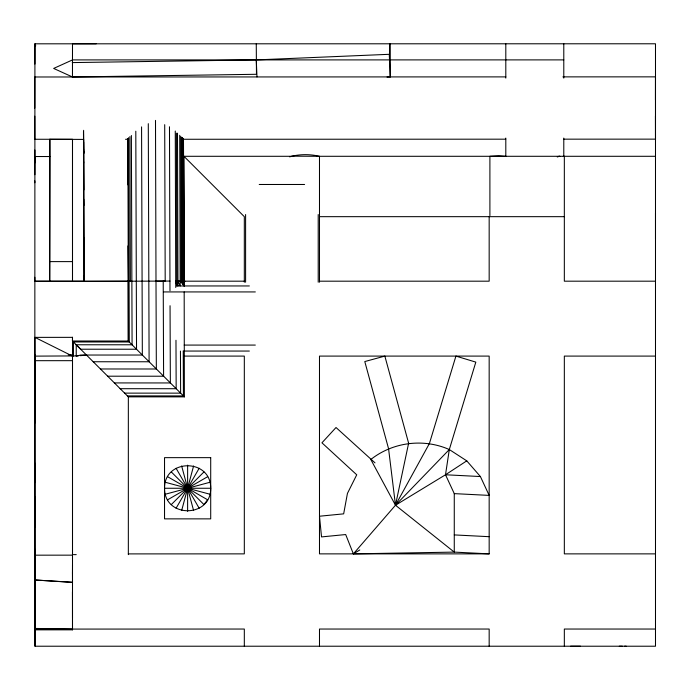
<?xml version="1.0" encoding="UTF-8"?>
<svg xmlns="http://www.w3.org/2000/svg" width="690" height="690" viewBox="0 0 690 690"><rect width="100%" height="100%" fill="white"/><g stroke="black" fill="none" stroke-linecap="round" stroke-linejoin="round"><path stroke-width="1.03" d="M34.914 555.899L34.914 555.174L72.502 555.157L72.502 360.672L34.914 360.689L35.087 646.22L655.491 646.22L655.491 43.781L34.914 43.815L34.845 337.376L72.493 337.35L72.441 341.015L128.34 396.845L184.385 396.862L184.178 291.93M34.862 162.892L34.716 156.285M34.905 64.067L34.914 43.815L35.708 45.807M34.923 527.427L34.94 496.74L34.94 503.165M35.026 388.651L35.026 412.008L34.974 369.573L34.931 422.91M34.888 591.779L34.845 337.376M72.493 281.235L72.493 139.423M84.077 275.974L84.077 281.365L169.956 281.063L169.481 126.77M183.92 281.011L183.98 156.251M655.457 99.938L655.491 76.857L562.876 76.875M655.491 238.844L655.491 213.072M34.914 553.906L35.087 646.22L34.94 549.326L34.94 571.32M35.061 640.355L34.94 628.435L71.657 629.082L244.32 629.039L244.32 646.22M34.759 116.187L34.802 139.268L49.835 139.276L49.904 156.535L49.706 281.227L34.621 281.235L129.358 281.227M72.493 554.639L72.502 553.898M128.34 554.631L128.34 396.845M34.957 389.031L34.983 383.597M72.459 573.166L72.502 564.894M34.983 611.857L35.026 634.395L34.94 628.435M34.949 377.094L34.957 375.541M34.94 481.034L34.931 482.62L34.931 463.24M83.49 131.566L84.077 281.391L83.611 130.315M84.059 268.815L84.051 238.016M83.671 151.421L83.645 153.473L83.507 133.757M78.272 355.902L34.914 356.126L34.94 354.841M83.619 142.08L83.619 153.473L83.594 149.359M35.018 631.41L34.905 617.645M34.983 369.573L35 354.841L35.078 367.425M35.009 630.91L35.052 629.953M34.828 277.251L34.88 281.21M256.266 43.806L256.473 74.287L72.459 76.978L72.502 43.806L96.203 43.781M164.539 488.261C164.229 458.281 211.019 458.281 210.709 488.261C211.019 518.233 164.229 518.233 164.539 488.261L210.709 488.261M489.167 553.872L319.487 553.872L319.487 356.092L489.167 356.092L489.167 553.872L454.27 552.104L454.27 493.626L445.507 474.772L449.311 449.544L475.824 362.121L455.926 356.092L429.413 443.506L395.482 505.227L353.366 553.872L345.69 534.543L321.523 536.915L319.487 516.224L343.663 513.852L347.441 493.402L356.73 474.806L321.945 442.816L336.021 427.515L374.998 462.843M181.651 510.557L193.597 465.957M183.575 283.487L184.178 282.201L182.962 281.011L175.734 281.046L175.76 287.506M176.079 508.254L199.168 468.26M72.502 340.998L128.34 341.024L128.34 280.977M184.385 396.862L128.28 341.032L128.107 281.235L130.367 281.201L129.918 136.551M454.27 493.626L489.167 495.394L480.404 476.54L466.759 460.851L449.311 449.544L395.482 505.227L454.27 552.104L353.366 553.872L359.783 549.965M171.301 504.58L203.947 471.934M449.311 449.544C423.617 438.15 392.843 442.057 370.806 459.497L395.482 505.227L445.507 474.772L466.759 460.851M127.995 245.873L128.297 281.287L127.857 138.785M167.627 499.802L207.621 476.712M563.273 156.294L564.334 156.294L564.334 281.184L655.491 281.184M182.945 138.561L183.385 281.072L184.972 281.184M557.27 156.975L559.297 156.294L655.491 156.294M289.679 156.871L291.965 156.173A61.134 61.134 0 0 1 319.487 156.294L559.909 156.294M165.324 494.23L209.924 482.284M558.452 156.406L559.297 156.294M80.316 355.686L86.448 355.04M72.252 62.592L256.266 59.909L389.281 54.303L390.238 76.909L387.021 77.047M84.284 281.235L49.706 281.227L49.835 139.276L83.637 139.415L83.835 189.948M83.645 163.133L83.637 161.667M83.887 278.337L83.887 281.33M83.723 199.194L83.835 205.525M563.79 59.892L72.502 59.909L53.665 68.439L72.459 76.978M505.805 76.892L34.785 76.987L34.759 108.123M125.546 139.285L128.237 139.285M505.701 139.182L183.48 139.268L183.945 239.516M563.903 139.164L655.5 139.138L655.491 76.857M49.896 139.276L72.502 139.285L72.51 281.235M291.551 156.294L183.945 156.294L244.32 216.669L244.32 282.201M259.216 184.48L304.592 184.48M319.487 216.669L564.334 216.669M49.913 261.613L72.51 261.613M155.5 120.396L156 281.123L165.195 281.115L164.703 124.674M244.32 281.184L183.945 281.184L183.782 243.544M319.487 281.184L489.167 281.184L489.167 216.669M175.269 131.04L175.734 281.046L176.847 285.953L249.357 285.953M163.78 291.93L255.326 291.93M141.571 126.882L142.338 355.031L80.67 355.04L76.228 356.109L76.228 344.767L132.083 344.784L131.385 135.499M184.178 345.078L255.326 345.078M184.178 351.055L249.357 351.055M68.224 354.832L72.519 354.832L72.502 356.118L34.905 337.358L34.914 356.126M184.178 356.092L244.32 356.092L244.32 553.872L128.34 553.898M655.491 356.092L564.334 356.092L564.334 553.872L655.491 553.872M93.185 361.75L149.1 361.767L148.29 123.674M100.386 368.978L156.345 368.995L156 281.123M107.606 376.197L163.599 376.223L163.22 281.089M114.333 382.924L170.361 382.95L170.05 305.73M120.112 388.703L176.166 388.72L175.976 340.265M124.554 393.128L180.616 393.145L180.452 351.098M127.34 395.896L183.419 395.922L183.238 350.813M73.451 554.631L76.236 554.631M34.914 629.09L71.657 629.082M655.491 629.039L564.334 629.039L564.334 646.22M72.502 610.279L72.502 629.832L34.923 629.841L34.957 633.938M570.604 646.22L580.488 646.22M619.301 646.22L622.371 646.22M624.562 646.22L626.201 646.22M34.871 156.526L49.904 156.535M291.965 156.173L319.487 156.294L319.487 282.201M445.507 474.772L480.404 476.54M454.27 534.914L489.167 536.691M72.467 582.394L34.905 579.988L72.502 582.248L72.459 572.795M505.261 156.294L498.801 155.793L489.9 156.294L489.9 215.642M165.324 482.284L209.924 494.23M179.719 135.3L180.176 281.028L184.178 285.953L184.178 281.365L182.962 281.011L182.522 137.439M184.135 281.244L183.945 260.346M183.247 138.604L183.687 281.115L184.178 281.365L183.359 138.621M167.627 476.712L207.621 499.802L203.947 504.58L171.301 471.934M183.687 281.115L184.178 281.477M183.385 281.072L184.178 281.718L182.962 281.011L184.178 285.953L181.263 281.02L180.815 136.37M76.228 344.767L80.661 349.218L136.534 349.235L135.801 131.195M176.079 468.26L199.168 508.254M177.494 133.17L177.96 281.037L180.176 285.953L180.176 281.028M184.178 285.953L182.108 281.02L181.668 137.439M181.651 465.957L193.597 510.557M176.39 133.17L176.847 281.037L177.96 285.953L177.96 281.037M256.266 59.909L256.982 76.935M655.5 139.138L655.457 116.058M72.502 629.832L72.45 591.77M34.836 180.875L34.845 182.755M169.956 281.063L169.99 290.714M128.599 137.646L129.289 341.981L73.442 341.964L73.442 356.109M127.667 138.725L127.805 184.799M72.502 618.067L72.502 337.238M34.966 369.573L34.974 371.565M563.79 43.781L563.79 78.099M563.79 138.086L563.79 156.294M505.805 43.781L505.805 78.099M505.805 138.086L505.805 156.294M489.167 646.22L489.167 629.039L319.487 629.039L319.487 646.22M390.23 43.806L390.238 76.909M389.522 43.806L389.522 59.909M318.211 214.547L318.211 282.201M245.597 214.547L245.597 282.201M187.628 465.172L187.62 511.35M176.847 281.037L176.847 285.953M34.862 150.006L34.862 174.708M408.627 443.213L395.482 505.227L388.565 448.69L364.794 361.56L384.848 356.092L408.627 443.213M210.709 457.651L164.53 457.651L164.539 518.863L210.709 518.863L210.709 457.651"/></g></svg>
